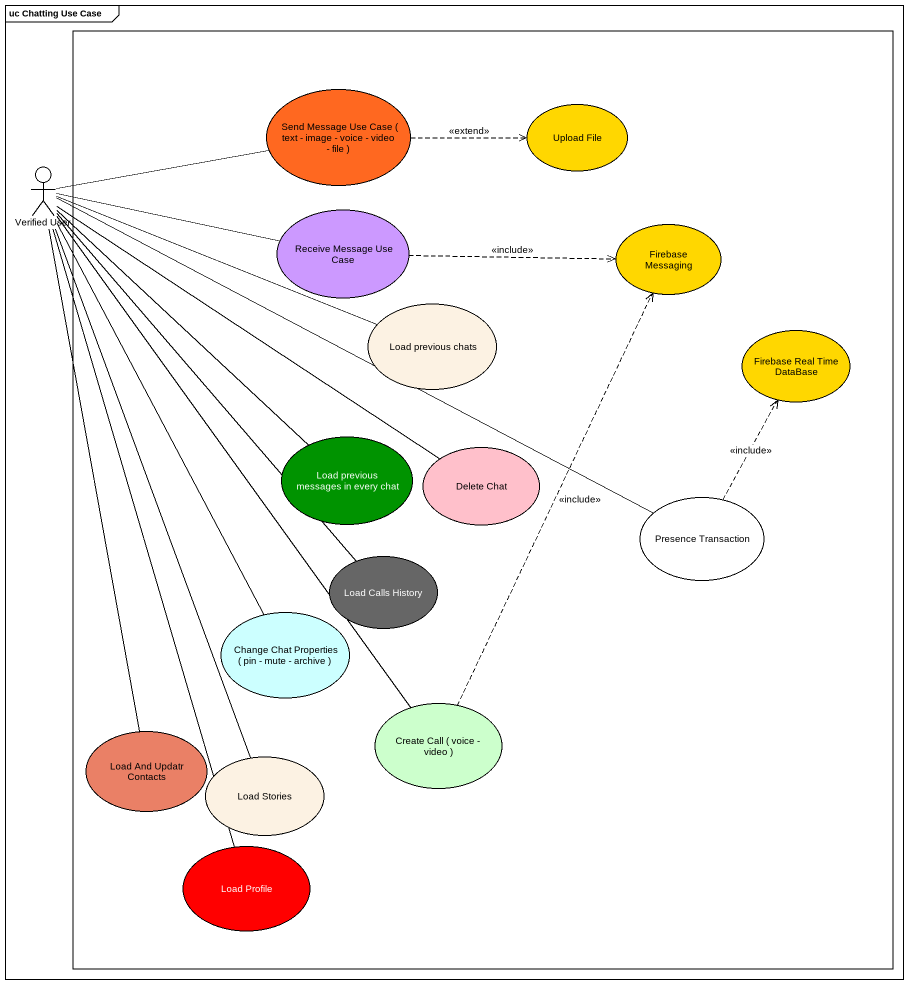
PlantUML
@startuml
mainframe uc Chatting Use Case
rectangle " " as rectangle1 {
  usecase "Send Message Use Case ( text - image - voice - video - file )" as Send_Message_Use_Case_text #FF6820
  usecase "Upload File" as Upload_File #FFD700
  usecase "Receive Message Use Case" as Receive_Message_Use_Case #CC99FF
  usecase "Firebase Messaging" as Firebase_Messaging #FFD700
  usecase "Load previous chats" as Load_previous_chats
  usecase "Firebase Real Time DataBase" as Firebase_Real_Time_DataBase #FFD700
  usecase "Load previous messages in every chat" as Load_previous_messages_in #009300
  usecase "Delete Chat" as Delete_Chat #FFC0CB
  usecase "Presence Transaction" as Presence_Transaction #FFFFFF
  usecase "Load Calls History" as Load_Calls_History #666666
  usecase "Change Chat Properties ( pin - mute - archive )" as Change_Chat_Properties_pin #CCFFFF
  usecase "Create Call ( voice - video )" as Create_Call_voice_video #CCFFCC
  usecase "Load And Updatr Contacts" as Load_And_Updatr_Contacts #EA8066
  usecase "Load Stories" as Load_Stories
  usecase "Load Profile" as Load_Profile #FF0000
}
actor "Verified User" as Verified_User
Send_Message_Use_Case_text .right.> Upload_File : <<extend>>
Verified_User -right- Send_Message_Use_Case_text
Verified_User -right- Receive_Message_Use_Case
Verified_User -right- Load_previous_chats
Verified_User -- Load_previous_messages_in
Verified_User -- Delete_Chat
Verified_User -right- Presence_Transaction
Verified_User -- Load_Calls_History
Verified_User -- Change_Chat_Properties_pin
Verified_User -- Create_Call_voice_video
Verified_User -- Load_And_Updatr_Contacts
Verified_User -- Load_Stories
Verified_User -- Load_Profile
Receive_Message_Use_Case .right.> Firebase_Messaging : <<include>>
Presence_Transaction .up.> Firebase_Real_Time_DataBase : <<include>>
Create_Call_voice_video .up.> Firebase_Messaging : <<include>>
@enduml
